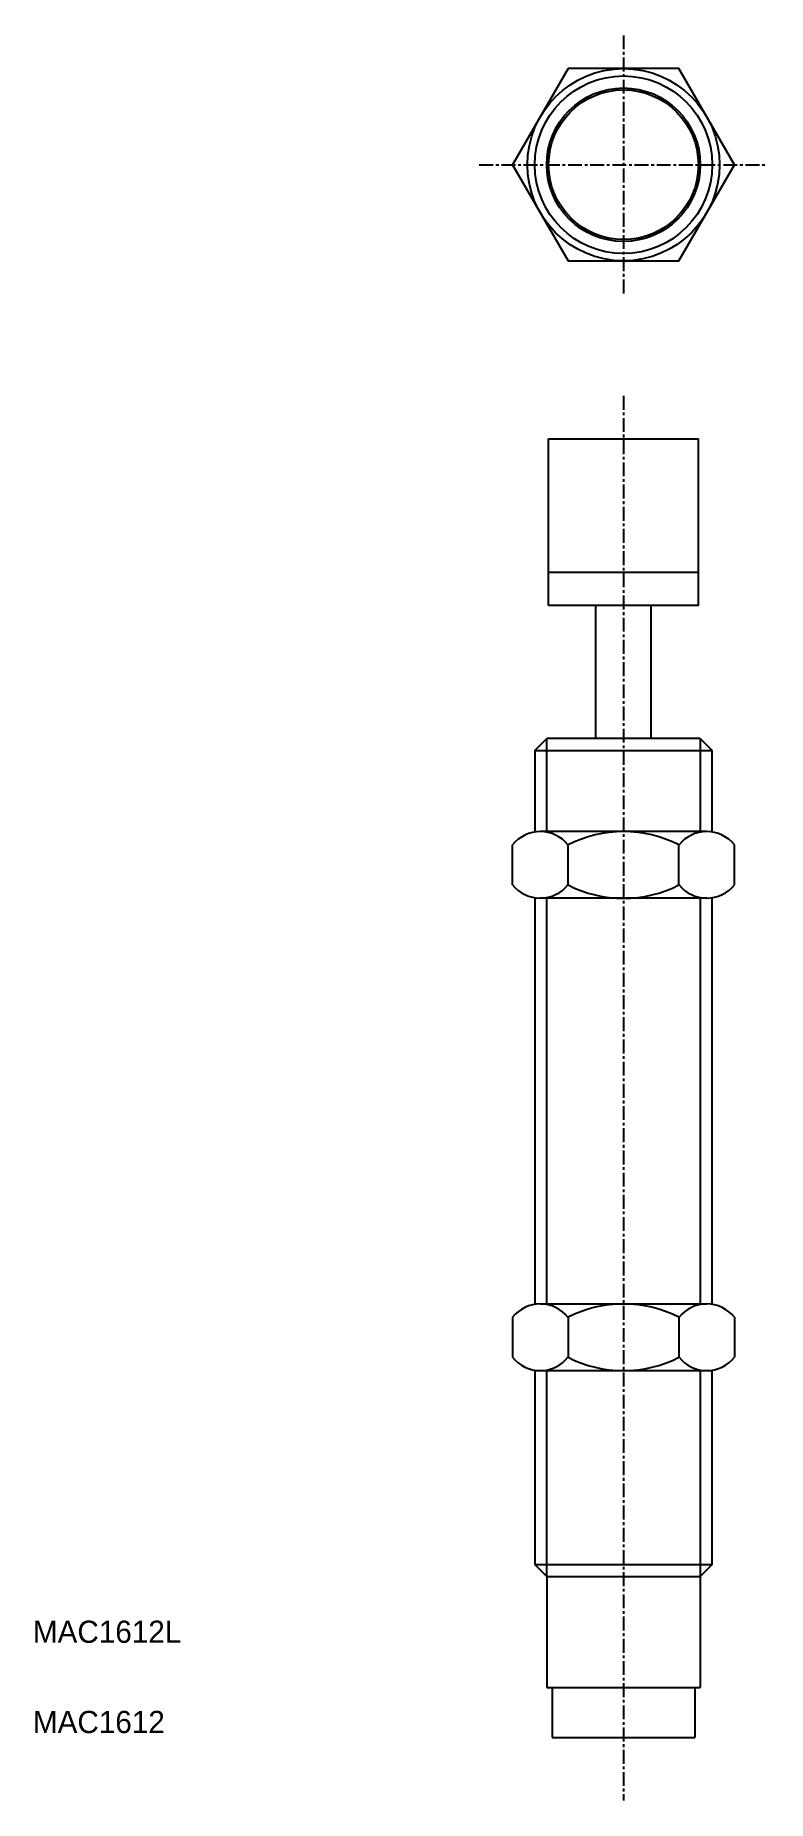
# Model space of a CAD drawing. Extents: x -3 to 63, y 0 to 159.
import ezdxf

# ---------------------------------------------------------------- set-up
doc = ezdxf.new("R2010")
doc.units = 0
doc.linetypes.add('CENTER', pattern=[2, 1.25, -0.25, 0.25, -0.25])
doc.layers.get('0').update_dxf_attribs({"linetype": 'CONTINUOUS'})
doc.layers.add('CENTER', color=1, linetype='CENTER')

msp = doc.modelspace()

# ---------------------------------------------------------------- linework, layer by layer
at = {"color": 7, "linetype": 'CONTINUOUS'}
for p, q in [((45, 155.99), (40, 147.33)), ((55, 155.99), (45, 155.99)), ((60, 147.33), (55, 155.99)), ((40, 147.33), (45, 138.67)), ((55, 138.67), (60, 147.33)), ((45, 138.67), (55, 138.67)), ((43.25, 122.62), (56.75, 122.62)), ((43.25, 107.62), (43.25, 122.62)), ((56.75, 107.62), (56.75, 122.62)), ((43.25, 110.62), (56.75, 110.62)), ((56.75, 107.62), (43.25, 107.62)), ((47.5, 95.62), (47.5, 107.62)), ((52.5, 95.62), (52.5, 107.62)), ((42, 94.54), (43.08, 95.62)), ((56.92, 95.62), (43.08, 95.62)), ((56.92, 95.62), (58, 94.54)), ((42, 94.54), (42, 87.2)), ((42, 94.54), (58, 94.54)), ((58, 87.2), (58, 94.54)), ((40, 82.44), (40, 86.04)), ((57.5, 87.24), (42.5, 87.24)), ((45, 82.44), (45, 86.04)), ((55, 82.44), (55, 86.04)), ((60, 82.44), (60, 86.04)), ((42, 81.28), (42, 44.64)), ((57.5, 81.24), (42.5, 81.24)), ((58, 44.64), (58, 81.28)), ((42.5, 44.68), (57.5, 44.68)), ((40, 43.48), (40, 39.88)), ((45, 43.48), (45, 39.88)), ((55, 43.48), (55, 39.88)), ((60, 43.48), (60, 39.88)), ((42, 38.72), (42, 21.2)), ((42.5, 38.68), (57.5, 38.68)), ((58, 21.2), (58, 38.72)), ((42, 21.2), (58, 21.2)), ((43.08, 20.12), (42, 21.2)), ((58, 21.2), (56.92, 20.12)), ((43.08, 20.12), (56.92, 20.12)), ((43.08, 20.12), (43.08, 10.12)), ((56.92, 20.12), (56.92, 10.12)), ((43.08, 10.12), (56.92, 10.12)), ((43.58, 10.12), (43.58, 5.62)), ((56.42, 10.12), (56.42, 5.62)), ((43.58, 5.62), (56.42, 5.62))]:
    msp.add_line(p, q, dxfattribs=at)
at = {"color": 3, "linetype": 'CONTINUOUS'}
for p, q in [((43.08, 87.24), (43.08, 95.62)), ((56.92, 95.62), (56.92, 87.24)), ((43.08, 44.68), (43.08, 81.24)), ((56.92, 81.24), (56.92, 44.68)), ((43.08, 20.12), (43.08, 38.68)), ((56.92, 38.68), (56.92, 20.12))]:
    msp.add_line(p, q, dxfattribs=at)
at = {"color": 7, "linetype": 'CONTINUOUS'}
for radius in [8.66, 8, 6.75]:
    msp.add_circle((50, 147.33), radius, dxfattribs=at)
at = {"color": 3, "linetype": 'CONTINUOUS'}
msp.add_circle((50, 147.33), 6.92, dxfattribs=at)
at = {"color": 7, "linetype": 'CONTINUOUS'}
for centre, radius, start, end in [((42.5, 84.04), 3.2, 90, 141.282), ((42.5, 84.04), 3.2, 38.718, 90), ((50, 76.23), 11.02, 63.0085, 116.9915), ((57.5, 84.04), 3.2, 90, 141.282), ((57.5, 84.04), 3.2, 38.718, 90), ((42.5, 84.45), 3.2, 218.718, 270), ((42.5, 84.45), 3.2, 270, 321.282), ((50, 92.26), 11.02, 243.0085, 296.9915), ((57.5, 84.45), 3.2, 218.718, 270), ((57.5, 84.45), 3.2, 270, 321.282), ((42.5, 41.48), 3.2, 90, 141.282), ((42.5, 41.48), 3.2, 38.718, 90), ((50, 33.66), 11.02, 63.0085, 116.9915), ((57.5, 41.48), 3.2, 90, 141.282), ((57.5, 41.48), 3.2, 38.718, 90), ((42.5, 41.88), 3.2, 218.718, 270), ((42.5, 41.88), 3.2, 270, 321.282), ((50, 49.7), 11.02, 243.0085, 296.9915), ((57.5, 41.88), 3.2, 218.718, 270), ((57.5, 41.88), 3.2, 270, 321.282)]:
    msp.add_arc(centre, radius, start, end, dxfattribs=at)
at = {"layer": 'CENTER', "color": 1, "linetype": 'CENTER'}
for p, q in [((50, 158.99), (50, 135.67)), ((37, 147.33), (63, 147.33)), ((50, 126.51), (50, -0.07))]:
    msp.add_line(p, q, dxfattribs=at)

# ---------------------------------------------------------------- texts
at = {"color": 7, "linetype": 'CONTINUOUS'}
for s, p in [('MAC1612L', (-3.24, 14.15)), ('MAC1612', (-3.24, 6.02))]:
    msp.add_text(s, height=2, dxfattribs=at).set_placement(p)

doc.saveas('drawing.dxf')
